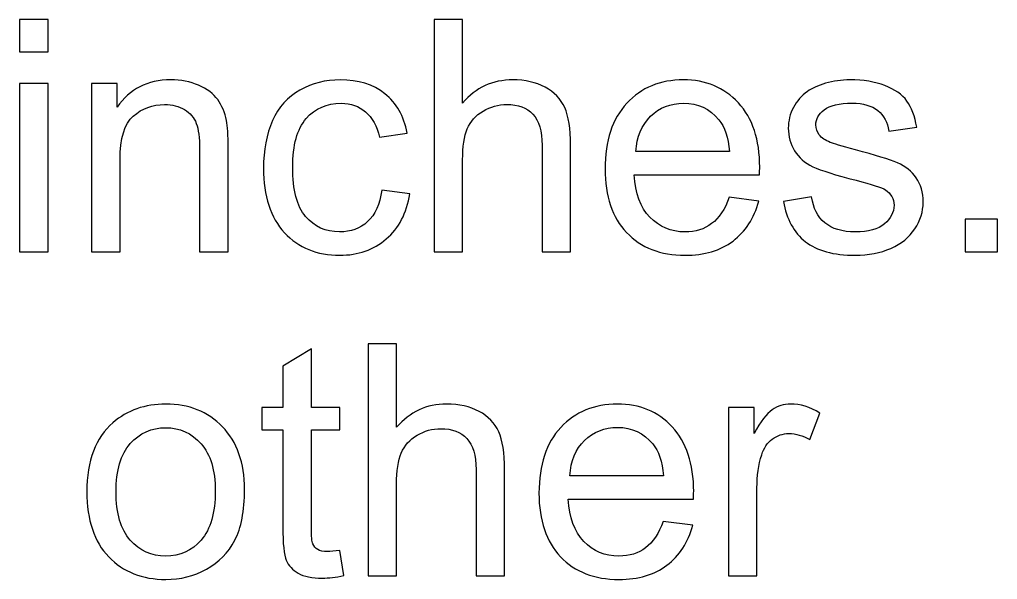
# Model space of a CAD drawing. Header units: centimetres. Extents: x -30.6 to 14.2, y -21.2 to 7.4.
# Drawn here: x -20.126 to -19.009, y 0.906 to 1.546 of the extents above; entities that cross this region are included whole.
import ezdxf

# ---------------------------------------------------------------- set-up
doc = ezdxf.new("R2010")
doc.units = ezdxf.units.CM
doc.header["$MEASUREMENT"] = 0
doc.layers.add('Layer 1', color=7, linetype='Continuous')

msp = doc.modelspace()

# ---------------------------------------------------------------- linework, layer by layer
at = {"layer": 'Layer 1'}
for points, knots in [([(-20.12648, 1.50861), (-20.12648, 1.50861), (-20.12648, 1.54565), (-20.12648, 1.54565), (-20.12648, 1.54565), (-20.12648, 1.54565), (-20.09389, 1.54565), (-20.09389, 1.54565), (-20.09389, 1.54565), (-20.09389, 1.54565), (-20.09389, 1.50861), (-20.09389, 1.50861), (-20.09389, 1.50861), (-20.09389, 1.50861), (-20.12648, 1.50861), (-20.12648, 1.50861)], [0, 0, 0, 0, 0.2, 0.2, 0.2, 0.2, 0.4, 0.4, 0.4, 0.4, 0.6, 0.6, 0.6, 0.6, 1, 1, 1, 1]), ([(-19.65296, 1.28043), (-19.65296, 1.28043), (-19.65296, 1.54565), (-19.65296, 1.54565), (-19.65296, 1.54565), (-19.65296, 1.54565), (-19.62037, 1.54565), (-19.62037, 1.54565), (-19.62037, 1.54565), (-19.62037, 1.54565), (-19.62037, 1.45021), (-19.62037, 1.45021), (-19.62037, 1.45021), (-19.60524, 1.46792), (-19.58616, 1.47675), (-19.56307, 1.47675), (-19.56307, 1.47675), (-19.54894, 1.47675), (-19.53665, 1.47397), (-19.52616, 1.46836), (-19.52616, 1.46836), (-19.51572, 1.46274), (-19.50825, 1.45502), (-19.50374, 1.44514), (-19.50374, 1.44514), (-19.49924, 1.43527), (-19.49702, 1.42088), (-19.49702, 1.40211), (-19.49702, 1.40211), (-19.49702, 1.40211), (-19.49702, 1.28043), (-19.49702, 1.28043), (-19.49702, 1.28043), (-19.49702, 1.28043), (-19.52961, 1.28043), (-19.52961, 1.28043), (-19.52961, 1.28043), (-19.52961, 1.28043), (-19.52961, 1.40199), (-19.52961, 1.40199), (-19.52961, 1.40199), (-19.52961, 1.41823), (-19.53313, 1.43008), (-19.54011, 1.43749), (-19.54011, 1.43749), (-19.54715, 1.4449), (-19.55702, 1.4486), (-19.56986, 1.4486), (-19.56986, 1.4486), (-19.57943, 1.4486), (-19.58845, 1.44613), (-19.59691, 1.44113), (-19.59691, 1.44113), (-19.60536, 1.43613), (-19.61135, 1.42934), (-19.61499, 1.42076), (-19.61499, 1.42076), (-19.61857, 1.41224), (-19.62037, 1.40045), (-19.62037, 1.38538), (-19.62037, 1.38538), (-19.62037, 1.38538), (-19.62037, 1.28043), (-19.62037, 1.28043), (-19.62037, 1.28043), (-19.62037, 1.28043), (-19.65296, 1.28043), (-19.65296, 1.28043)], [0, 0, 0, 0, 0.0555556, 0.0555556, 0.0555556, 0.0555556, 0.1111111, 0.1111111, 0.1111111, 0.1111111, 0.1666667, 0.1666667, 0.1666667, 0.1666667, 0.2222222, 0.2222222, 0.2222222, 0.2222222, 0.2777778, 0.2777778, 0.2777778, 0.2777778, 0.3333333, 0.3333333, 0.3333333, 0.3333333, 0.3888889, 0.3888889, 0.3888889, 0.3888889, 0.4444444, 0.4444444, 0.4444444, 0.4444444, 0.5, 0.5, 0.5, 0.5, 0.5555556, 0.5555556, 0.5555556, 0.5555556, 0.6111111, 0.6111111, 0.6111111, 0.6111111, 0.6666667, 0.6666667, 0.6666667, 0.6666667, 0.7222222, 0.7222222, 0.7222222, 0.7222222, 0.7777778, 0.7777778, 0.7777778, 0.7777778, 0.8333333, 0.8333333, 0.8333333, 0.8333333, 0.8888889, 0.8888889, 0.8888889, 0.8888889, 1, 1, 1, 1]), ([(-20.04419, 1.28043), (-20.04419, 1.28043), (-20.04419, 1.47268), (-20.04419, 1.47268), (-20.04419, 1.47268), (-20.04419, 1.47268), (-20.01493, 1.47268), (-20.01493, 1.47268), (-20.01493, 1.47268), (-20.01493, 1.47268), (-20.01493, 1.44539), (-20.01493, 1.44539), (-20.01493, 1.44539), (-20.00085, 1.46632), (-19.98048, 1.47675), (-19.95387, 1.47675), (-19.95387, 1.47675), (-19.94227, 1.47675), (-19.93165, 1.47465), (-19.92195, 1.47052), (-19.92195, 1.47052), (-19.91226, 1.46638), (-19.90498, 1.46089), (-19.90016, 1.45416), (-19.90016, 1.45416), (-19.89535, 1.44743), (-19.89195, 1.4394), (-19.89004, 1.43014), (-19.89004, 1.43014), (-19.88886, 1.42409), (-19.88825, 1.41353), (-19.88825, 1.39847), (-19.88825, 1.39847), (-19.88825, 1.39847), (-19.88825, 1.28043), (-19.88825, 1.28043), (-19.88825, 1.28043), (-19.88825, 1.28043), (-19.92084, 1.28043), (-19.92084, 1.28043), (-19.92084, 1.28043), (-19.92084, 1.28043), (-19.92084, 1.39724), (-19.92084, 1.39724), (-19.92084, 1.39724), (-19.92084, 1.41051), (-19.92208, 1.42045), (-19.92461, 1.42699), (-19.92461, 1.42699), (-19.92714, 1.43354), (-19.93165, 1.43878), (-19.93807, 1.44274), (-19.93807, 1.44274), (-19.94449, 1.44663), (-19.95208, 1.4486), (-19.96072, 1.4486), (-19.96072, 1.4486), (-19.97455, 1.4486), (-19.98647, 1.44422), (-19.99653, 1.43539), (-19.99653, 1.43539), (-20.00659, 1.42662), (-20.0116, 1.40989), (-20.0116, 1.38532), (-20.0116, 1.38532), (-20.0116, 1.38532), (-20.0116, 1.28043), (-20.0116, 1.28043), (-20.0116, 1.28043), (-20.0116, 1.28043), (-20.04419, 1.28043), (-20.04419, 1.28043)], [0, 0, 0, 0, 0.0526316, 0.0526316, 0.0526316, 0.0526316, 0.1052632, 0.1052632, 0.1052632, 0.1052632, 0.1578947, 0.1578947, 0.1578947, 0.1578947, 0.2105263, 0.2105263, 0.2105263, 0.2105263, 0.2631579, 0.2631579, 0.2631579, 0.2631579, 0.3157895, 0.3157895, 0.3157895, 0.3157895, 0.3684211, 0.3684211, 0.3684211, 0.3684211, 0.4210526, 0.4210526, 0.4210526, 0.4210526, 0.4736842, 0.4736842, 0.4736842, 0.4736842, 0.5263158, 0.5263158, 0.5263158, 0.5263158, 0.5789474, 0.5789474, 0.5789474, 0.5789474, 0.6315789, 0.6315789, 0.6315789, 0.6315789, 0.6842105, 0.6842105, 0.6842105, 0.6842105, 0.7368421, 0.7368421, 0.7368421, 0.7368421, 0.7894737, 0.7894737, 0.7894737, 0.7894737, 0.8421053, 0.8421053, 0.8421053, 0.8421053, 0.8947368, 0.8947368, 0.8947368, 0.8947368, 1, 1, 1, 1]), ([(-19.7126, 1.35081), (-19.7126, 1.35081), (-19.68074, 1.34636), (-19.68074, 1.34636), (-19.68074, 1.34636), (-19.68426, 1.32445), (-19.69315, 1.30735), (-19.70754, 1.29494), (-19.70754, 1.29494), (-19.72192, 1.28253), (-19.73964, 1.27636), (-19.76057, 1.27636), (-19.76057, 1.27636), (-19.78681, 1.27636), (-19.80792, 1.28494), (-19.82385, 1.3021), (-19.82385, 1.3021), (-19.83984, 1.31926), (-19.8478, 1.34383), (-19.8478, 1.37581), (-19.8478, 1.37581), (-19.8478, 1.39656), (-19.84435, 1.41465), (-19.83749, 1.4302), (-19.83749, 1.4302), (-19.83064, 1.4457), (-19.82021, 1.45737), (-19.80613, 1.46508), (-19.80613, 1.46508), (-19.79212, 1.47286), (-19.77687, 1.47675), (-19.76032, 1.47675), (-19.76032, 1.47675), (-19.73952, 1.47675), (-19.72242, 1.4715), (-19.7092, 1.46095), (-19.7092, 1.46095), (-19.69593, 1.45039), (-19.68741, 1.43539), (-19.68371, 1.416), (-19.68371, 1.416), (-19.68371, 1.416), (-19.71519, 1.41119), (-19.71519, 1.41119), (-19.71519, 1.41119), (-19.71822, 1.42409), (-19.72353, 1.43378), (-19.73124, 1.44033), (-19.73124, 1.44033), (-19.7389, 1.44681), (-19.74816, 1.45008), (-19.75903, 1.45008), (-19.75903, 1.45008), (-19.77545, 1.45008), (-19.78878, 1.44422), (-19.79909, 1.43249), (-19.79909, 1.43249), (-19.80934, 1.4207), (-19.81447, 1.40217), (-19.81447, 1.37674), (-19.81447, 1.37674), (-19.81447, 1.35093), (-19.80953, 1.33223), (-19.79965, 1.32056), (-19.79965, 1.32056), (-19.78971, 1.30889), (-19.77681, 1.30303), (-19.76094, 1.30303), (-19.76094, 1.30303), (-19.7481, 1.30303), (-19.73742, 1.30692), (-19.7289, 1.31476), (-19.7289, 1.31476), (-19.72032, 1.32253), (-19.71488, 1.33457), (-19.7126, 1.35081)], [0, 0, 0, 0, 0.05, 0.05, 0.05, 0.05, 0.1, 0.1, 0.1, 0.1, 0.15, 0.15, 0.15, 0.15, 0.2, 0.2, 0.2, 0.2, 0.25, 0.25, 0.25, 0.25, 0.3, 0.3, 0.3, 0.3, 0.35, 0.35, 0.35, 0.35, 0.4, 0.4, 0.4, 0.4, 0.45, 0.45, 0.45, 0.45, 0.5, 0.5, 0.5, 0.5, 0.55, 0.55, 0.55, 0.55, 0.6, 0.6, 0.6, 0.6, 0.65, 0.65, 0.65, 0.65, 0.7, 0.7, 0.7, 0.7, 0.75, 0.75, 0.75, 0.75, 0.8, 0.8, 0.8, 0.8, 0.85, 0.85, 0.85, 0.85, 0.9, 0.9, 0.9, 0.9, 1, 1, 1, 1]), ([(-19.31581, 1.34266), (-19.31581, 1.34266), (-19.28211, 1.33822), (-19.28211, 1.33822), (-19.28211, 1.33822), (-19.28735, 1.31864), (-19.29717, 1.3034), (-19.31149, 1.29259), (-19.31149, 1.29259), (-19.32581, 1.28179), (-19.34409, 1.27636), (-19.36638, 1.27636), (-19.36638, 1.27636), (-19.3944, 1.27636), (-19.41663, 1.285), (-19.43305, 1.30228), (-19.43305, 1.30228), (-19.44947, 1.31951), (-19.45768, 1.34377), (-19.45768, 1.37495), (-19.45768, 1.37495), (-19.45768, 1.40718), (-19.44941, 1.43224), (-19.4328, 1.45002), (-19.4328, 1.45002), (-19.4162, 1.46786), (-19.39465, 1.47675), (-19.36817, 1.47675), (-19.36817, 1.47675), (-19.34255, 1.47675), (-19.32162, 1.46805), (-19.30538, 1.45058), (-19.30538, 1.45058), (-19.28914, 1.4331), (-19.28099, 1.40853), (-19.28099, 1.37686), (-19.28099, 1.37686), (-19.28099, 1.37495), (-19.28106, 1.37205), (-19.28118, 1.36822), (-19.28118, 1.36822), (-19.28118, 1.36822), (-19.42435, 1.36822), (-19.42435, 1.36822), (-19.42435, 1.36822), (-19.42311, 1.34717), (-19.41719, 1.33099), (-19.40644, 1.31982), (-19.40644, 1.31982), (-19.39576, 1.30864), (-19.38237, 1.30303), (-19.36638, 1.30303), (-19.36638, 1.30303), (-19.35446, 1.30303), (-19.34427, 1.30617), (-19.33588, 1.31247), (-19.33588, 1.31247), (-19.32742, 1.31877), (-19.32075, 1.32883), (-19.31581, 1.34266)], [0, 0, 0, 0, 0.0625, 0.0625, 0.0625, 0.0625, 0.125, 0.125, 0.125, 0.125, 0.1875, 0.1875, 0.1875, 0.1875, 0.25, 0.25, 0.25, 0.25, 0.3125, 0.3125, 0.3125, 0.3125, 0.375, 0.375, 0.375, 0.375, 0.4375, 0.4375, 0.4375, 0.4375, 0.5, 0.5, 0.5, 0.5, 0.5625, 0.5625, 0.5625, 0.5625, 0.625, 0.625, 0.625, 0.625, 0.6875, 0.6875, 0.6875, 0.6875, 0.75, 0.75, 0.75, 0.75, 0.8125, 0.8125, 0.8125, 0.8125, 0.875, 0.875, 0.875, 0.875, 1, 1, 1, 1]), ([(-19.25389, 1.33785), (-19.25389, 1.33785), (-19.22166, 1.34303), (-19.22166, 1.34303), (-19.22166, 1.34303), (-19.21987, 1.33013), (-19.21481, 1.32025), (-19.20653, 1.31334), (-19.20653, 1.31334), (-19.19826, 1.30648), (-19.18666, 1.30303), (-19.17184, 1.30303), (-19.17184, 1.30303), (-19.15684, 1.30303), (-19.14572, 1.30605), (-19.13844, 1.31216), (-19.13844, 1.31216), (-19.13122, 1.31821), (-19.12757, 1.32537), (-19.12757, 1.33359), (-19.12757, 1.33359), (-19.12757, 1.34093), (-19.13085, 1.34674), (-19.13733, 1.35093), (-19.13733, 1.35093), (-19.1419, 1.35383), (-19.15301, 1.35748), (-19.17067, 1.36198), (-19.17067, 1.36198), (-19.1945, 1.36797), (-19.21098, 1.37316), (-19.22024, 1.37754), (-19.22024, 1.37754), (-19.22944, 1.38199), (-19.23642, 1.38804), (-19.24117, 1.39582), (-19.24117, 1.39582), (-19.24592, 1.40353), (-19.24833, 1.41211), (-19.24833, 1.4215), (-19.24833, 1.4215), (-19.24833, 1.43008), (-19.24636, 1.43798), (-19.24247, 1.44527), (-19.24247, 1.44527), (-19.23851, 1.45255), (-19.23321, 1.4586), (-19.22648, 1.46342), (-19.22648, 1.46342), (-19.22141, 1.46712), (-19.2145, 1.47027), (-19.20579, 1.47286), (-19.20579, 1.47286), (-19.19703, 1.47546), (-19.18771, 1.47675), (-19.1777, 1.47675), (-19.1777, 1.47675), (-19.16264, 1.47675), (-19.14943, 1.47459), (-19.13807, 1.47021), (-19.13807, 1.47021), (-19.12665, 1.46589), (-19.11825, 1.45996), (-19.11282, 1.45255), (-19.11282, 1.45255), (-19.10745, 1.44508), (-19.10368, 1.43514), (-19.10164, 1.42267), (-19.10164, 1.42267), (-19.10164, 1.42267), (-19.1335, 1.41823), (-19.1335, 1.41823), (-19.1335, 1.41823), (-19.13492, 1.42823), (-19.13912, 1.43607), (-19.14603, 1.44169), (-19.14603, 1.44169), (-19.15295, 1.4473), (-19.1627, 1.45008), (-19.17536, 1.45008), (-19.17536, 1.45008), (-19.19024, 1.45008), (-19.20092, 1.44761), (-19.20728, 1.44267), (-19.20728, 1.44267), (-19.21363, 1.43774), (-19.21684, 1.43193), (-19.21684, 1.42533), (-19.21684, 1.42533), (-19.21684, 1.42113), (-19.21555, 1.4173), (-19.21289, 1.4139), (-19.21289, 1.4139), (-19.21024, 1.41045), (-19.2061, 1.40755), (-19.20042, 1.40526), (-19.20042, 1.40526), (-19.19715, 1.40403), (-19.18764, 1.40125), (-19.17172, 1.39693), (-19.17172, 1.39693), (-19.14875, 1.39082), (-19.1327, 1.38575), (-19.12356, 1.38186), (-19.12356, 1.38186), (-19.11442, 1.37797), (-19.10726, 1.37223), (-19.10208, 1.36482), (-19.10208, 1.36482), (-19.09683, 1.35735), (-19.09424, 1.34809), (-19.09424, 1.33698), (-19.09424, 1.33698), (-19.09424, 1.32618), (-19.09738, 1.31599), (-19.10374, 1.30642), (-19.10374, 1.30642), (-19.1101, 1.29685), (-19.11924, 1.28944), (-19.13115, 1.2842), (-19.13115, 1.2842), (-19.14313, 1.27895), (-19.15665, 1.27636), (-19.17172, 1.27636), (-19.17172, 1.27636), (-19.19666, 1.27636), (-19.21573, 1.28154), (-19.22882, 1.29185), (-19.22882, 1.29185), (-19.24191, 1.30222), (-19.25024, 1.31753), (-19.25389, 1.33785)], [0, 0, 0, 0, 0.0294118, 0.0294118, 0.0294118, 0.0294118, 0.0588235, 0.0588235, 0.0588235, 0.0588235, 0.0882353, 0.0882353, 0.0882353, 0.0882353, 0.1176471, 0.1176471, 0.1176471, 0.1176471, 0.1470588, 0.1470588, 0.1470588, 0.1470588, 0.1764706, 0.1764706, 0.1764706, 0.1764706, 0.2058824, 0.2058824, 0.2058824, 0.2058824, 0.2352941, 0.2352941, 0.2352941, 0.2352941, 0.2647059, 0.2647059, 0.2647059, 0.2647059, 0.2941176, 0.2941176, 0.2941176, 0.2941176, 0.3235294, 0.3235294, 0.3235294, 0.3235294, 0.3529412, 0.3529412, 0.3529412, 0.3529412, 0.3823529, 0.3823529, 0.3823529, 0.3823529, 0.4117647, 0.4117647, 0.4117647, 0.4117647, 0.4411765, 0.4411765, 0.4411765, 0.4411765, 0.4705882, 0.4705882, 0.4705882, 0.4705882, 0.5, 0.5, 0.5, 0.5, 0.5294118, 0.5294118, 0.5294118, 0.5294118, 0.5588235, 0.5588235, 0.5588235, 0.5588235, 0.5882353, 0.5882353, 0.5882353, 0.5882353, 0.6176471, 0.6176471, 0.6176471, 0.6176471, 0.6470588, 0.6470588, 0.6470588, 0.6470588, 0.6764706, 0.6764706, 0.6764706, 0.6764706, 0.7058824, 0.7058824, 0.7058824, 0.7058824, 0.7352941, 0.7352941, 0.7352941, 0.7352941, 0.7647059, 0.7647059, 0.7647059, 0.7647059, 0.7941176, 0.7941176, 0.7941176, 0.7941176, 0.8235294, 0.8235294, 0.8235294, 0.8235294, 0.8529412, 0.8529412, 0.8529412, 0.8529412, 0.8823529, 0.8823529, 0.8823529, 0.8823529, 0.9117647, 0.9117647, 0.9117647, 0.9117647, 0.9411765, 0.9411765, 0.9411765, 0.9411765, 1, 1, 1, 1]), ([(-20.12648, 1.28043), (-20.12648, 1.28043), (-20.12648, 1.47268), (-20.12648, 1.47268), (-20.12648, 1.47268), (-20.12648, 1.47268), (-20.09389, 1.47268), (-20.09389, 1.47268), (-20.09389, 1.47268), (-20.09389, 1.47268), (-20.09389, 1.28043), (-20.09389, 1.28043), (-20.09389, 1.28043), (-20.09389, 1.28043), (-20.12648, 1.28043), (-20.12648, 1.28043)], [0, 0, 0, 0, 0.2, 0.2, 0.2, 0.2, 0.4, 0.4, 0.4, 0.4, 0.6, 0.6, 0.6, 0.6, 1, 1, 1, 1]), ([(-19.42249, 1.39489), (-19.42249, 1.39489), (-19.31544, 1.39489), (-19.31544, 1.39489), (-19.31544, 1.39489), (-19.31686, 1.41106), (-19.321, 1.42317), (-19.32773, 1.43125), (-19.32773, 1.43125), (-19.33804, 1.44379), (-19.3515, 1.45008), (-19.36798, 1.45008), (-19.36798, 1.45008), (-19.38292, 1.45008), (-19.39545, 1.44508), (-19.40564, 1.43508), (-19.40564, 1.43508), (-19.41577, 1.42508), (-19.42138, 1.41168), (-19.42249, 1.39489)], [0, 0, 0, 0, 0.1666667, 0.1666667, 0.1666667, 0.1666667, 0.3333333, 0.3333333, 0.3333333, 0.3333333, 0.5, 0.5, 0.5, 0.5, 0.6666667, 0.6666667, 0.6666667, 0.6666667, 1, 1, 1, 1]), ([(-19.04645, 1.28043), (-19.04645, 1.28043), (-19.04645, 1.31747), (-19.04645, 1.31747), (-19.04645, 1.31747), (-19.04645, 1.31747), (-19.00941, 1.31747), (-19.00941, 1.31747), (-19.00941, 1.31747), (-19.00941, 1.31747), (-19.00941, 1.28043), (-19.00941, 1.28043), (-19.00941, 1.28043), (-19.00941, 1.28043), (-19.04645, 1.28043), (-19.04645, 1.28043)], [0, 0, 0, 0, 0.2, 0.2, 0.2, 0.2, 0.4, 0.4, 0.4, 0.4, 0.6, 0.6, 0.6, 0.6, 1, 1, 1, 1]), ([(-19.72839, 0.91001), (-19.72839, 0.91001), (-19.72839, 1.17523), (-19.72839, 1.17523), (-19.72839, 1.17523), (-19.72839, 1.17523), (-19.6958, 1.17523), (-19.6958, 1.17523), (-19.6958, 1.17523), (-19.6958, 1.17523), (-19.6958, 1.07979), (-19.6958, 1.07979), (-19.6958, 1.07979), (-19.68067, 1.0975), (-19.66159, 1.10633), (-19.6385, 1.10633), (-19.6385, 1.10633), (-19.62437, 1.10633), (-19.61208, 1.10355), (-19.60159, 1.09794), (-19.60159, 1.09794), (-19.59115, 1.09232), (-19.58368, 1.0846), (-19.57917, 1.07472), (-19.57917, 1.07472), (-19.57467, 1.06485), (-19.57245, 1.05046), (-19.57245, 1.03169), (-19.57245, 1.03169), (-19.57245, 1.03169), (-19.57245, 0.91001), (-19.57245, 0.91001), (-19.57245, 0.91001), (-19.57245, 0.91001), (-19.60504, 0.91001), (-19.60504, 0.91001), (-19.60504, 0.91001), (-19.60504, 0.91001), (-19.60504, 1.03157), (-19.60504, 1.03157), (-19.60504, 1.03157), (-19.60504, 1.04781), (-19.60856, 1.05966), (-19.61554, 1.06707), (-19.61554, 1.06707), (-19.62258, 1.07448), (-19.63245, 1.07818), (-19.64529, 1.07818), (-19.64529, 1.07818), (-19.65486, 1.07818), (-19.66388, 1.07571), (-19.67234, 1.07071), (-19.67234, 1.07071), (-19.68079, 1.06571), (-19.68678, 1.05892), (-19.69042, 1.05034), (-19.69042, 1.05034), (-19.694, 1.04182), (-19.6958, 1.03003), (-19.6958, 1.01496), (-19.6958, 1.01496), (-19.6958, 1.01496), (-19.6958, 0.91001), (-19.6958, 0.91001), (-19.6958, 0.91001), (-19.6958, 0.91001), (-19.72839, 0.91001), (-19.72839, 0.91001)], [0, 0, 0, 0, 0.0555556, 0.0555556, 0.0555556, 0.0555556, 0.1111111, 0.1111111, 0.1111111, 0.1111111, 0.1666667, 0.1666667, 0.1666667, 0.1666667, 0.2222222, 0.2222222, 0.2222222, 0.2222222, 0.2777778, 0.2777778, 0.2777778, 0.2777778, 0.3333333, 0.3333333, 0.3333333, 0.3333333, 0.3888889, 0.3888889, 0.3888889, 0.3888889, 0.4444444, 0.4444444, 0.4444444, 0.4444444, 0.5, 0.5, 0.5, 0.5, 0.5555556, 0.5555556, 0.5555556, 0.5555556, 0.6111111, 0.6111111, 0.6111111, 0.6111111, 0.6666667, 0.6666667, 0.6666667, 0.6666667, 0.7222222, 0.7222222, 0.7222222, 0.7222222, 0.7777778, 0.7777778, 0.7777778, 0.7777778, 0.8333333, 0.8333333, 0.8333333, 0.8333333, 0.8888889, 0.8888889, 0.8888889, 0.8888889, 1, 1, 1, 1]), ([(-19.76056, 0.93909), (-19.76056, 0.93909), (-19.75612, 0.91032), (-19.75612, 0.91032), (-19.75612, 0.91032), (-19.76525, 0.9084), (-19.77347, 0.90742), (-19.78063, 0.90742), (-19.78063, 0.90742), (-19.79242, 0.90742), (-19.80156, 0.90927), (-19.8081, 0.91304), (-19.8081, 0.91304), (-19.81458, 0.9168), (-19.81915, 0.92168), (-19.8218, 0.92779), (-19.8218, 0.92779), (-19.82446, 0.9339), (-19.82576, 0.94674), (-19.82576, 0.96631), (-19.82576, 0.96631), (-19.82576, 0.96631), (-19.82576, 1.07707), (-19.82576, 1.07707), (-19.82576, 1.07707), (-19.82576, 1.07707), (-19.84983, 1.07707), (-19.84983, 1.07707), (-19.84983, 1.07707), (-19.84983, 1.07707), (-19.84983, 1.10226), (-19.84983, 1.10226), (-19.84983, 1.10226), (-19.84983, 1.10226), (-19.82576, 1.10226), (-19.82576, 1.10226), (-19.82576, 1.10226), (-19.82576, 1.10226), (-19.82576, 1.1498), (-19.82576, 1.1498), (-19.82576, 1.1498), (-19.82576, 1.1498), (-19.79316, 1.16937), (-19.79316, 1.16937), (-19.79316, 1.16937), (-19.79316, 1.16937), (-19.79316, 1.10226), (-19.79316, 1.10226), (-19.79316, 1.10226), (-19.79316, 1.10226), (-19.76056, 1.10226), (-19.76056, 1.10226), (-19.76056, 1.10226), (-19.76056, 1.10226), (-19.76056, 1.07707), (-19.76056, 1.07707), (-19.76056, 1.07707), (-19.76056, 1.07707), (-19.79316, 1.07707), (-19.79316, 1.07707), (-19.79316, 1.07707), (-19.79316, 1.07707), (-19.79316, 0.96446), (-19.79316, 0.96446), (-19.79316, 0.96446), (-19.79316, 0.95514), (-19.7926, 0.94915), (-19.79143, 0.9465), (-19.79143, 0.9465), (-19.79032, 0.94384), (-19.78847, 0.94174), (-19.78587, 0.94014), (-19.78587, 0.94014), (-19.78328, 0.93859), (-19.77958, 0.93779), (-19.77476, 0.93779), (-19.77476, 0.93779), (-19.77118, 0.93779), (-19.76643, 0.93822), (-19.76056, 0.93909)], [0, 0, 0, 0, 0.047619, 0.047619, 0.047619, 0.047619, 0.0952381, 0.0952381, 0.0952381, 0.0952381, 0.1428571, 0.1428571, 0.1428571, 0.1428571, 0.1904762, 0.1904762, 0.1904762, 0.1904762, 0.2380952, 0.2380952, 0.2380952, 0.2380952, 0.2857143, 0.2857143, 0.2857143, 0.2857143, 0.3333333, 0.3333333, 0.3333333, 0.3333333, 0.3809524, 0.3809524, 0.3809524, 0.3809524, 0.4285714, 0.4285714, 0.4285714, 0.4285714, 0.4761905, 0.4761905, 0.4761905, 0.4761905, 0.5238095, 0.5238095, 0.5238095, 0.5238095, 0.5714286, 0.5714286, 0.5714286, 0.5714286, 0.6190476, 0.6190476, 0.6190476, 0.6190476, 0.6666667, 0.6666667, 0.6666667, 0.6666667, 0.7142857, 0.7142857, 0.7142857, 0.7142857, 0.7619048, 0.7619048, 0.7619048, 0.7619048, 0.8095238, 0.8095238, 0.8095238, 0.8095238, 0.8571429, 0.8571429, 0.8571429, 0.8571429, 0.9047619, 0.9047619, 0.9047619, 0.9047619, 1, 1, 1, 1]), ([(-20.04956, 1.00613), (-20.04956, 1.04163), (-20.03968, 1.06793), (-20.01986, 1.08503), (-20.01986, 1.08503), (-20.00338, 1.09923), (-19.98319, 1.10633), (-19.95942, 1.10633), (-19.95942, 1.10633), (-19.93306, 1.10633), (-19.91145, 1.09769), (-19.89466, 1.0804), (-19.89466, 1.0804), (-19.87793, 1.06318), (-19.86953, 1.03929), (-19.86953, 1.00885), (-19.86953, 1.00885), (-19.86953, 0.98416), (-19.87324, 0.96477), (-19.88064, 0.95063), (-19.88064, 0.95063), (-19.88805, 0.9365), (-19.89886, 0.92551), (-19.91306, 0.91767), (-19.91306, 0.91767), (-19.92719, 0.90982), (-19.94269, 0.90594), (-19.95942, 0.90594), (-19.95942, 0.90594), (-19.98634, 0.90594), (-20.00807, 0.91452), (-20.02468, 0.93174), (-20.02468, 0.93174), (-20.04128, 0.94897), (-20.04956, 0.97378), (-20.04956, 1.00613)], [0, 0, 0, 0, 0.1, 0.1, 0.1, 0.1, 0.2, 0.2, 0.2, 0.2, 0.3, 0.3, 0.3, 0.3, 0.4, 0.4, 0.4, 0.4, 0.5, 0.5, 0.5, 0.5, 0.6, 0.6, 0.6, 0.6, 0.7, 0.7, 0.7, 0.7, 0.8, 0.8, 0.8, 0.8, 1, 1, 1, 1]), ([(-19.39124, 0.97224), (-19.39124, 0.97224), (-19.35754, 0.9678), (-19.35754, 0.9678), (-19.35754, 0.9678), (-19.36278, 0.94822), (-19.3726, 0.93298), (-19.38692, 0.92217), (-19.38692, 0.92217), (-19.40124, 0.91137), (-19.41952, 0.90594), (-19.44181, 0.90594), (-19.44181, 0.90594), (-19.46983, 0.90594), (-19.49206, 0.91458), (-19.50848, 0.93186), (-19.50848, 0.93186), (-19.5249, 0.94909), (-19.53311, 0.97335), (-19.53311, 1.00453), (-19.53311, 1.00453), (-19.53311, 1.03676), (-19.52484, 1.06182), (-19.50823, 1.0796), (-19.50823, 1.0796), (-19.49163, 1.09744), (-19.47008, 1.10633), (-19.4436, 1.10633), (-19.4436, 1.10633), (-19.41798, 1.10633), (-19.39705, 1.09763), (-19.38081, 1.08016), (-19.38081, 1.08016), (-19.36457, 1.06268), (-19.35642, 1.03811), (-19.35642, 1.00644), (-19.35642, 1.00644), (-19.35642, 1.00453), (-19.35649, 1.00163), (-19.35661, 0.9978), (-19.35661, 0.9978), (-19.35661, 0.9978), (-19.49978, 0.9978), (-19.49978, 0.9978), (-19.49978, 0.9978), (-19.49854, 0.97675), (-19.49262, 0.96057), (-19.48187, 0.9494), (-19.48187, 0.9494), (-19.47119, 0.93822), (-19.4578, 0.93261), (-19.44181, 0.93261), (-19.44181, 0.93261), (-19.42989, 0.93261), (-19.4197, 0.93575), (-19.41131, 0.94205), (-19.41131, 0.94205), (-19.40285, 0.94835), (-19.39618, 0.95841), (-19.39124, 0.97224)], [0, 0, 0, 0, 0.0625, 0.0625, 0.0625, 0.0625, 0.125, 0.125, 0.125, 0.125, 0.1875, 0.1875, 0.1875, 0.1875, 0.25, 0.25, 0.25, 0.25, 0.3125, 0.3125, 0.3125, 0.3125, 0.375, 0.375, 0.375, 0.375, 0.4375, 0.4375, 0.4375, 0.4375, 0.5, 0.5, 0.5, 0.5, 0.5625, 0.5625, 0.5625, 0.5625, 0.625, 0.625, 0.625, 0.625, 0.6875, 0.6875, 0.6875, 0.6875, 0.75, 0.75, 0.75, 0.75, 0.8125, 0.8125, 0.8125, 0.8125, 0.875, 0.875, 0.875, 0.875, 1, 1, 1, 1]), ([(-19.31672, 0.91001), (-19.31672, 0.91001), (-19.31672, 1.10226), (-19.31672, 1.10226), (-19.31672, 1.10226), (-19.31672, 1.10226), (-19.28746, 1.10226), (-19.28746, 1.10226), (-19.28746, 1.10226), (-19.28746, 1.10226), (-19.28746, 1.07281), (-19.28746, 1.07281), (-19.28746, 1.07281), (-19.27999, 1.08645), (-19.27307, 1.09547), (-19.26672, 1.09979), (-19.26672, 1.09979), (-19.26036, 1.10417), (-19.25338, 1.10633), (-19.24579, 1.10633), (-19.24579, 1.10633), (-19.2348, 1.10633), (-19.22362, 1.10288), (-19.21226, 1.09602), (-19.21226, 1.09602), (-19.21226, 1.09602), (-19.22387, 1.06596), (-19.22387, 1.06596), (-19.22387, 1.06596), (-19.23177, 1.0704), (-19.23968, 1.07262), (-19.24758, 1.07262), (-19.24758, 1.07262), (-19.25468, 1.07262), (-19.26104, 1.07046), (-19.26665, 1.0662), (-19.26665, 1.0662), (-19.27227, 1.06194), (-19.27629, 1.05602), (-19.27869, 1.04842), (-19.27869, 1.04842), (-19.28234, 1.03688), (-19.28413, 1.02422), (-19.28413, 1.01046), (-19.28413, 1.01046), (-19.28413, 1.01046), (-19.28413, 0.91001), (-19.28413, 0.91001), (-19.28413, 0.91001), (-19.28413, 0.91001), (-19.31672, 0.91001), (-19.31672, 0.91001)], [0, 0, 0, 0, 0.0714286, 0.0714286, 0.0714286, 0.0714286, 0.1428571, 0.1428571, 0.1428571, 0.1428571, 0.2142857, 0.2142857, 0.2142857, 0.2142857, 0.2857143, 0.2857143, 0.2857143, 0.2857143, 0.3571429, 0.3571429, 0.3571429, 0.3571429, 0.4285714, 0.4285714, 0.4285714, 0.4285714, 0.5, 0.5, 0.5, 0.5, 0.5714286, 0.5714286, 0.5714286, 0.5714286, 0.6428571, 0.6428571, 0.6428571, 0.6428571, 0.7142857, 0.7142857, 0.7142857, 0.7142857, 0.7857143, 0.7857143, 0.7857143, 0.7857143, 0.8571429, 0.8571429, 0.8571429, 0.8571429, 1, 1, 1, 1]), ([(-20.01622, 1.00607), (-20.01622, 0.9815), (-20.01085, 0.9631), (-20.00011, 0.95094), (-20.00011, 0.95094), (-19.9893, 0.93872), (-19.97578, 0.93261), (-19.95942, 0.93261), (-19.95942, 0.93261), (-19.94325, 0.93261), (-19.92979, 0.93872), (-19.91898, 0.951), (-19.91898, 0.951), (-19.90824, 0.96329), (-19.90287, 0.98199), (-19.90287, 1.00712), (-19.90287, 1.00712), (-19.90287, 1.03083), (-19.9083, 1.04879), (-19.91911, 1.06096), (-19.91911, 1.06096), (-19.92991, 1.07318), (-19.94337, 1.07929), (-19.95942, 1.07929), (-19.95942, 1.07929), (-19.97578, 1.07929), (-19.9893, 1.07324), (-20.00011, 1.06108), (-20.00011, 1.06108), (-20.01085, 1.04892), (-20.01622, 1.03058), (-20.01622, 1.00607)], [0, 0, 0, 0, 0.1111111, 0.1111111, 0.1111111, 0.1111111, 0.2222222, 0.2222222, 0.2222222, 0.2222222, 0.3333333, 0.3333333, 0.3333333, 0.3333333, 0.4444444, 0.4444444, 0.4444444, 0.4444444, 0.5555556, 0.5555556, 0.5555556, 0.5555556, 0.6666667, 0.6666667, 0.6666667, 0.6666667, 0.7777778, 0.7777778, 0.7777778, 0.7777778, 1, 1, 1, 1]), ([(-19.49792, 1.02447), (-19.49792, 1.02447), (-19.39087, 1.02447), (-19.39087, 1.02447), (-19.39087, 1.02447), (-19.39229, 1.04064), (-19.39643, 1.05275), (-19.40316, 1.06083), (-19.40316, 1.06083), (-19.41347, 1.07337), (-19.42693, 1.07966), (-19.44341, 1.07966), (-19.44341, 1.07966), (-19.45835, 1.07966), (-19.47088, 1.07466), (-19.48107, 1.06466), (-19.48107, 1.06466), (-19.4912, 1.05466), (-19.49681, 1.04126), (-19.49792, 1.02447)], [0, 0, 0, 0, 0.1666667, 0.1666667, 0.1666667, 0.1666667, 0.3333333, 0.3333333, 0.3333333, 0.3333333, 0.5, 0.5, 0.5, 0.5, 0.6666667, 0.6666667, 0.6666667, 0.6666667, 1, 1, 1, 1])]:
    msp.add_open_spline(points, degree=3, knots=knots, dxfattribs=at)

doc.saveas('drawing.dxf')
